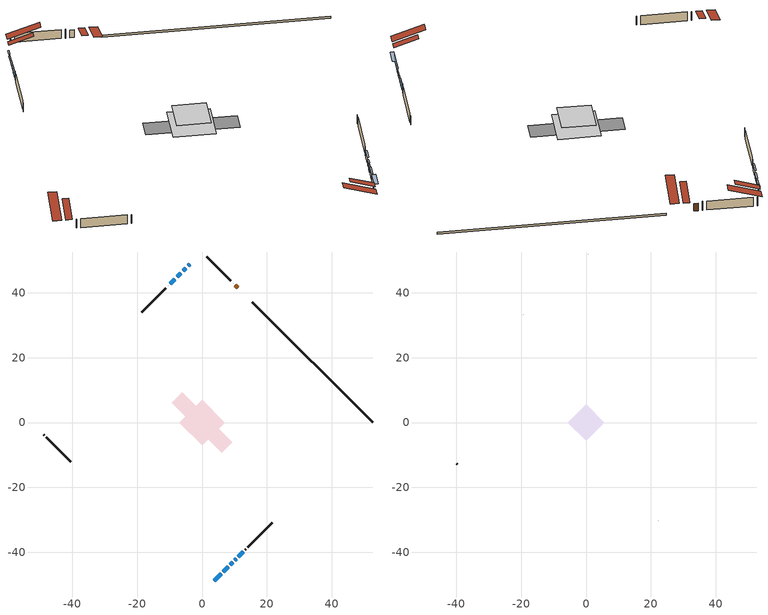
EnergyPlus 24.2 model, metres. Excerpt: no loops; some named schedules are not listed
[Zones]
conditioned space
 floor adiabatic (Floor2 construction): -7.03,0 0,7.03 7.03,0 0,-7.03 z0.61
 floor adiabatic (AdiabaticFloorConstruction): -7.03,0 0,7.03 7.03,0 0,-7.03 z0.61
 floor foundation (Slab1 construction): -9.27,6.04 -6.04,9.27 9.27,-6.04 6.04,-9.27 z0
 wall outside (AdiabaticWallConstruction 1): 11.04,41.55 10.32,42.26 z0.61:2.64
 wall outside (AdiabaticWallConstruction): -3.82,48.77 -4.29,48.3 / 10.13,-42.45 10.6,-41.98 z0.61:1.68; 3.82,-48.77 5.97,-46.61 / 6.63,-45.96 8.06,-44.52 / -8.34,44.25 -9.74,42.84 z0.61:2.03; 8.72,-43.86 9.48,-43.11 z0.61:1.53; -4.94,47.64 -5.84,46.74 z0.61:1.35; -6.49,46.09 -7.68,44.9 z0.61:1.55; 11.25,-41.33 12.69,-39.89 z0.61:2.11
 wall outside (Wall1 construction): 13.35,-39.23 13.43,-39.16 / -48.77,-3.82 -48.69,-3.89 / -10.4,42.19 -10.47,42.11 / 9.67,42.92 9.59,42.99 z0.61:3.05
 wall outside (Wall2 construction): 14.08,-38.5 21.6,-30.99 / -48.03,-4.55 -40.52,-12.06 / -11.13,41.46 -18.64,33.94 / 8.93,43.65 1.42,51.16 z0.61:3.05
 wall foundation (FoundationWall1 construction): 52.58,0 15.51,37.07 z0:0.61
 window (WindowConstruction 7): -3.82,48.77 -4.29,48.3 z0.61:1.68
 window (WindowConstruction 4): 3.82,-48.77 5.97,-46.61 z0.61:2.03
 window (WindowConstruction 5): 6.63,-45.96 8.06,-44.52 z0.61:2.03
 window (WindowConstruction 6): 8.72,-43.86 9.47,-43.11 z0.61:1.52
 window (WindowConstruction 8): 10.13,-42.45 10.6,-41.99 z0.61:1.68
 window (WindowConstruction): -4.94,47.64 -5.84,46.75 z0.61:1.35
 window (WindowConstruction 1): -6.49,46.09 -7.68,44.9 z0.61:1.55
 window (WindowConstruction 2): -8.34,44.25 -9.74,42.85 z0.61:2.03
 window (WindowConstruction 3): 11.26,-41.33 12.69,-39.89 z0.61:2.11
 door (Door): 11.04,41.55 10.32,42.26 z0.61:2.64
 ceiling adiabatic (AdiabaticFloorConstruction): 0,-7.03 7.03,0 0,7.03 -7.03,0 z0.61
 roof outside (Roof2 construction): 3.16,-49.42,3.05 -0.89,-45.37,4.96 -1.95,-46.44,4.96 2.09,-50.49,3.05; -49.42,-3.16,3.05 -45.37,0.89,4.96 -46.44,1.95,4.96 -50.49,-2.09,3.05; -3.16,49.42,3.05 0.89,45.37,4.96 1.95,46.44,4.96 -2.09,50.49,3.05; 11.69,40.89,3.05 7.65,36.84,4.96 8.71,35.77,4.96 12.76,39.82,3.05
attic - vented
 floor to conditioned space (Floor1 construction Reversed): -5.6,0 0,5.6 5.6,0 0,-5.6 z3.05
 wall outside (Wall3 construction): 22.25,-30.33 22.36,-30.23 / -39.86,-12.72 -39.76,-12.83 / -19.3,33.28 -19.4,33.18 / 0.76,51.82 0.66,51.93 z0.61:3.05
 roof outside (Roof1 construction): 1.44,-51.15,3.05 -4.02,-45.69,5.62 -5.45,-47.13,5.62 0,-52.58,3.05; -51.15,-1.44,3.05 -45.69,4.02,5.62 -47.13,5.45,5.62 -52.58,0,3.05; -1.44,51.15,3.05 4.02,45.69,5.62 5.45,47.13,5.62 0,52.58,3.05; 13.42,39.17,3.05 7.96,33.71,5.62 9.4,32.27,5.62 14.86,37.73,3.05
shading: -4.5,48.09 -3.61,48.98 -3.82,49.19 -4.71,48.3 z1.98; 6.18,-46.4 3.61,-48.98 4.25,-49.62 6.83,-47.05 z2.33; 8.27,-44.31 6.42,-46.17 6.63,-46.38 8.49,-44.52 z2.33; 9.69,-42.9 8.51,-44.07 8.72,-44.29 9.9,-43.11 z1.82; 10.81,-41.77 9.92,-42.66 10.13,-42.87 11.02,-41.99 z1.98; -6.05,46.53 -4.73,47.85 -4.94,48.06 -6.26,46.75 z1.65; -7.89,44.69 -6.28,46.3 -6.49,46.51 -8.1,44.9 z1.85; -9.95,42.63 -8.13,44.46 -8.34,44.67 -10.16,42.85 z2.33; 12.9,-39.68 11.04,-41.54 11.26,-41.75 13.12,-39.89 z2.41
[Building]
Building 1: Terrain=Suburbs
[Site:Location]
Halifax Intl AP_NS: Latitude {deg}=44.88; Longitude {deg}=-63.51; Time Zone {hr}=-4; Elevation {m}=145; Keep Site Location Information=Yes
[Site:GroundTemperature:Shallow]
3.15511, 1.33576, 1.19006, 2.05344, 5.51939, 8.9692, 11.96, 13.8546, 14.0156, 12.4746, 9.56009, 6.2161
[Site:WaterMainsTemperature]
Calculation Method=Schedule; Temperature Schedule=mains temperature schedule
[Material] Roughness=Rough; Thermal Absorptance=0.9
Name | Thickness {m} | Conductivity {W/m-K} | Density {kg/m3} | Specific Heat {J/kg-K} | Solar Absorptance | Visible Absorptance
asphalt or fiberglass shingles | 0.00635 | 0.162714 | 1121.4 | 1465.45 | 0.4 | 0.4
ceiling loosefill ins | 0.169333 | 0.0480833 | 16.02 | 1046.75 | 0.7 | 0.7
ceiling stud and cavity | 0.1397 | 0.105501 | 65.682 | 1177.47 | 0.7 | 0.7
concrete 4.0 in. | 0.1016 | 1.803125 | 2242.8 | 837.4 | 0.7 | 0.7
concrete 8.0 in. | 0.2032 | 1.803125 | 2242.8 | 837.4 | 0.7 | 0.7
door material | 0.04445 | 0.0451087 | 512.64 | 1214.23 | 0.7 | 0.7
exterior vertical ins | 0.00497452 | 0.029427 | 32.04 | 1214.23 | 0.7 | 0.7
floor covering | 0.0127 | 0.0433444 | 54.468 | 1339.84 | 0.6 | 0.6
floor rigid ins; roof rigid ins | 0.103632 | 0.029427 | 32.04 | 1214.23 | 0.7 | 0.7
floor rigid ins 1; wall rigid ins 1 | 0.512978 | 0.029427 | 32.04 | 1214.23 | 0.7 | 0.7
floor stud and cavity | 0.1397 | 0.24801 | 92.3553 | 1139.71 | 0.7 | 0.7
floor stud and cavity 1 | 0.1397 | 1.75129 | 37.0049 | 1207.88 | 0.7 | 0.7
furniture material conditioned space 1 | 0.1524 | 0.115458 | 640.8 | 1214.23 | 0.6 | 0.6
gypsum board | 0.0127 | 0.160291 | 801 | 837.4 | 0.6 | 0.6
gypsum board 1 | 0.0127 | 0.160291 | 801 | 837.4 | 0.7 | 0.7
osb sheathing 0.5 in. | 0.0127 | 0.115458 | 512.64 | 1214.23 | 0.7 | 0.7
osb sheathing 0.75 in. | 0.01905 | 0.115458 | 512.64 | 1214.23 | 0.7 | 0.7
roof stud and cavity | 0.2032 | 0.157267 | 78.34581 | 1123.46 | 0.7 | 0.7
wall rigid ins | 0.051816 | 0.029427 | 32.04 | 1214.23 | 0.7 | 0.7
wall stud and cavity | 0.1397 | 0.0752735 | 139.0536 | 1170.24 | 0.7 | 0.7
wall stud and cavity 1 | 0.1397 | 0.215597 | 139.0536 | 1170.24 | 0.7 | 0.7
wall stud and cavity 2 | 0.0889 | 6.9971 | 50.32683 | 1063.81 | 0.6 | 0.6
wall stud and cavity 3 | 0.0889 | 0.380278 | 52.3479 | 1209.89 | 0.7 | 0.7
wall stud and cavity 4 | 0.0889 | 0.391764 | 83.0341 | 1211.67 | 0.7 | 0.7
wood siding | 0.0254 | 0.102417 | 544.68 | 1172.36 | 0.4 | 0.4
wood siding 1 | 0.00254 | 0.102417 | 544.68 | 1172.36 | 0.4 | 0.4
wood siding 2; wood siding 3 | 0.0254 | 0.102417 | 544.68 | 1172.36 | 0.7 | 0.7
[WindowMaterial:SimpleGlazingSystem]
Name | U-Factor {W/m2-K} | Solar Heat Gain Coefficient
WindowMaterial | 2.75497 | 0.6
WindowMaterial 1 | 2.76746 | 0.63
WindowMaterial 2 | 2.77825 | 0.66
WindowMaterial 3 | 2.78903 | 0.69
WindowMaterial 4 | 2.779381 | 0.66
WindowMaterial 5 | 2.77257 | 0.64
WindowMaterial 6 | 2.76462 | 0.62
[Construction]
AdiabaticFloorConstruction: floor stud and cavity 1, floor rigid ins 1, osb sheathing 0.75 in., floor covering
AdiabaticWallConstruction: wood siding 2, wall rigid ins 1, wall stud and cavity 3, gypsum board
AdiabaticWallConstruction 1: wood siding 3, wall rigid ins 1, wall stud and cavity 3, gypsum board
Door: door material
Floor1 construction Reversed: gypsum board, ceiling stud and cavity, ceiling loosefill ins
Floor2 construction: floor stud and cavity, floor rigid ins, osb sheathing 0.75 in., floor covering
FoundationWall1 construction: concrete 8.0 in., gypsum board 1
furniture construction conditioned space 1: furniture material conditioned space 1
PartitionWallConstruction: gypsum board, wall stud and cavity 4, gypsum board
Roof1 construction: asphalt or fiberglass shingles
Roof2 construction: asphalt or fiberglass shingles, roof rigid ins, osb sheathing 0.75 in., roof stud and cavity, gypsum board
Slab1 construction: concrete 4.0 in.
Wall1 construction: wood siding, osb sheathing 0.5 in., wall stud and cavity, gypsum board
Wall2 construction: wood siding, wall rigid ins, osb sheathing 0.5 in., wall stud and cavity 1, gypsum board
Wall3 construction: wood siding 1, wall stud and cavity 2
WindowConstruction: WindowMaterial
WindowConstruction 1: WindowMaterial 1
WindowConstruction 2: WindowMaterial 2
WindowConstruction 3: WindowMaterial 3
WindowConstruction 4; WindowConstruction 5: WindowMaterial 4
WindowConstruction 6: WindowMaterial 5
WindowConstruction 7; WindowConstruction 8: WindowMaterial 6
[Zone] Multiplier=1; Part of Total Floor Area=Yes
Name | Volume {m3}
attic - vented | 26.173
conditioned space | 237.9
[Space]
Name | Zone | Volume {m3}
attic - vented 1 | attic - vented | 26.173
conditioned space 1 | conditioned space | 237.9
[ZoneInfiltration:EffectiveLeakageArea]
infil attic - vented 1: Zone or Space=attic - vented 1; Schedule=Always On Discrete; Effective Air Leakage Area {cm2}=2246.33; Stack Coefficient=0.000348347; Wind Coefficient=1.26103e-05
[ZoneMixing]
whole house fan mix: Zone or Space=attic - vented; Schedule=Always On Continuous; Design Flow Rate Calculation Method=Flow/Zone; Design Flow Rate {m3/s}=0; Source Zone or Space=conditioned space
[SurfaceProperty:ExposedFoundationPerimeter]
Slab1: Exposed Perimeter Calculation Method=TotalExposedPerimeter; Total Exposed Perimeter {m}=52.427
[InternalMass] Zone or ZoneList=conditioned space; Space or SpaceList=conditioned space 1
Name | Construction | Surface Area {m2}
furniture mass conditioned space 1 | furniture construction conditioned space 1 | 118.712
partition wall mass | PartitionWallConstruction | 197.84
[Lights]
interior lighting: Zone or ZoneList or Space or SpaceList=conditioned space 1; Schedule=interior lighting schedule; Design Level Calculation Method=LightingLevel; Lighting Level {W}=343.2; Return Air Fraction=0; Fraction Radiant=0.6; Fraction Visible=0.2; Fraction Replaceable=1
[People]
occupants: Zone or ZoneList or Space or SpaceList=conditioned space 1; Number of People Schedule=occupants schedule; Number of People Calculation Method=People; Number of People=3; Fraction Radiant=0.314171; Sensible Heat Fraction=0.56303; Activity Level Schedule=occupants activity schedule; Carbon Dioxide Generation Rate {m3/s-W}=0; Enable ASHRAE 55 Comfort Warnings=No; Mean Radiant Temperature Calculation Type=EnclosureAveraged
[ElectricEquipment] Zone or ZoneList or Space or SpaceList=conditioned space 1; Design Level Calculation Method=EquipmentLevel
Name | Schedule | Design Level {W} | Fraction Latent | Fraction Radiant | Fraction Lost
clothes dryer | clothes dryer schedule | 140.772 | 0.015 | 0.081 | 0.85
clothes washer | clothes washer schedule | 32.1985 | 0.03 | 0.162 | 0.7
cooking range | cooking range schedule | 215.147 | 0.08 | 0.432 | 0.2
dishwasher | dishwasher schedule | 66.8632 | 0.3 | 0.18 | 0.4
fridge | fridge schedule | 72.9452 | 0 | 0.6 | 0
mech vent bath fan 0 | mech vent bath fan 0 schedule | 50.2 | 0 | 0 | 1
mech vent bath fan 1 | mech vent bath fan 1 schedule | 50.2 | 0 | 0 | 1
mech vent house fan | mech vent house fan schedule | 19.9167 | 0 | 0 | 0.5
mech vent house fan cfis | mech vent house fan cfis schedule | 0 | 0 | 0 | 0
misc plug loads | misc plug loads schedule | 494.7 | 0.045 | 0.513 | 0.1
whole house fan | Always On Discrete | 0 | 0 | 0 | 1
[OtherEquipment] Zone or ZoneList or Space or SpaceList=conditioned space 1; Design Level Calculation Method=EquipmentLevel
Name | Fuel Type | Schedule | Design Level {W} | Fraction Latent | Fraction Radiant | Fraction Lost
clothes dryer 1 | Electricity | clothes dryer schedule | 0 | 0.015 | 0.081 | 0.85
cooking range 1 | Electricity | cooking range schedule | 0 | 0.08 | 0.432 | 0.2
general water use latent | None | general water use schedule | 62.594 | 1 | 0 | 0
general water use sensible | None | general water use schedule | -61.6891 | 0 | 0.6 | 0
mech vent house fan latent load | None | Always On Discrete | 0 | 1 | 0 | 0
mech vent house fan sensible load | None | Always On Discrete | 0 | 0 | 0 | 0
water heater energy adjustment1 | Electricity | Always On Discrete | 0.01 | 0 | 0 | 1
[ZoneInfiltration:DesignFlowRate] Zone or ZoneList or Space or SpaceList=conditioned space 1; Schedule=Always On Discrete; Design Flow Rate Calculation Method=Flow/Zone; Design Flow Rate {m3/s}=0
infil flow; natural vent flow; whole house fan flow
[ZoneControl:Thermostat]
conditioned space Thermostat: Zone or ZoneList=conditioned space; Control Type Schedule=conditioned space Thermostat Schedule; Control 1=conditioned space temperature setpoint; Temperature Difference Between Cutout And Setpoint {deltaC}=0
[ThermostatSetpoint:DualSetpoint]
conditioned space temperature setpoint: Heating Setpoint Temperature Schedule=heating setpoint; Cooling Setpoint Temperature Schedule=cooling setpoint
[Zone equipment]
conditioned space: electric baseboard
[Foundation:Kiva]
Foundation Kiva 1: Initial Indoor Air Temperature {C}=18; Wall Height Above Grade {m}=0.609996; Wall Depth Below Slab {m}=0.2032; Custom Block Material Name 1=exterior vertical ins; Custom Block Depth 1 {m}=0.609996; Custom Block X Position 1 {m}=0.2159; Custom Block Z Position 1 {m}=0
[Foundation:Kiva:Settings]
Soil Conductivity {W/m-K}=0.849921; Soil Density {kg/m3}=1842.3; Soil Specific Heat {J/kg-K}=418.7; Ground Solar Absorptivity=0.9; Ground Thermal Absorptivity=0.9; Ground Surface Roughness {m}=0.03; Far-Field Width {m}=40; Deep-Ground Boundary Condition=ZeroFlux; Deep-Ground Depth {m}=40; Minimum Cell Dimension {m}=0.2; Maximum Cell Growth Coefficient=3; Simulation Timestep=Timestep
[Exterior:Lights]
exterior lighting: Schedule=exterior lighting schedule; Design Level {W}=75.6
[EnergyManagementSystem:Sensor] Output:Variable or Output:Meter Index Key=conditioned space
Name | Output:Variable or Output:Meter
conditioned_space_clg_unmet_s | Zone Cooling Setpoint Not Met Time
conditioned_space_htg_unmet_s | Zone Heating Setpoint Not Met Time
fridge_tin_s; tin_s; tin_s_1 | Zone Mean Air Temperature
tout_s | Zone Outdoor Air Drybulb Temperature
win_s | Zone Air Humidity Ratio
[Schedule:Constant]
Name | Hourly Value
Always On Continuous; mech vent house fan schedule; mech vent house fan cfis schedule; Always On Discrete | 1
occupants activity schedule | 117.228
fridge schedule | 0
[Schedule:Week:Daily]
interior lighting schedule Week Rule - Jan1-Jan27: interior lighting schedule day, interior lighting schedule day, interior lighting schedule day, interior lighting schedule day, interior lighting schedule day, interior lighting schedule day, interior lighting schedule day, interior lighting schedule default day, interior lighting schedule default day, interior lighting schedule default day, interior lighting schedule default day, interior lighting schedule default day
interior lighting schedule Week Rule - Jan28-Feb3: interior lighting schedule day, interior lighting schedule day, interior lighting schedule day, interior lighting schedule day, interior lighting schedule day 1, interior lighting schedule day 1, interior lighting schedule day 1, interior lighting schedule default day, interior lighting schedule default day, interior lighting schedule default day, interior lighting schedule default day, interior lighting schedule default day
interior lighting schedule Week Rule - Feb4-Feb24: interior lighting schedule day 1, interior lighting schedule day 1, interior lighting schedule day 1, interior lighting schedule day 1, interior lighting schedule day 1, interior lighting schedule day 1, interior lighting schedule day 1, interior lighting schedule default day, interior lighting schedule default day, interior lighting schedule default day, interior lighting schedule default day, interior lighting schedule default day
interior lighting schedule Week Rule - Feb25-Mar3: interior lighting schedule day 1, interior lighting schedule day 1, interior lighting schedule day 1, interior lighting schedule day 1, interior lighting schedule day 2, interior lighting schedule day 2, interior lighting schedule day 2, interior lighting schedule default day, interior lighting schedule default day, interior lighting schedule default day, interior lighting schedule default day, interior lighting schedule default day
interior lighting schedule Week Rule - Mar4-Mar31: interior lighting schedule day 2, interior lighting schedule day 2, interior lighting schedule day 2, interior lighting schedule day 2, interior lighting schedule day 2, interior lighting schedule day 2, interior lighting schedule day 2, interior lighting schedule default day, interior lighting schedule default day, interior lighting schedule default day, interior lighting schedule default day, interior lighting schedule default day
interior lighting schedule Week Rule - Apr1-Apr28: interior lighting schedule day 3, interior lighting schedule day 3, interior lighting schedule day 3, interior lighting schedule day 3, interior lighting schedule day 3, interior lighting schedule day 3, interior lighting schedule day 3, interior lighting schedule default day, interior lighting schedule default day, interior lighting schedule default day, interior lighting schedule default day, interior lighting schedule default day
interior lighting schedule Week Rule - Apr29-May5: interior lighting schedule day 3, interior lighting schedule day 3, interior lighting schedule day 4, interior lighting schedule day 4, interior lighting schedule day 4, interior lighting schedule day 4, interior lighting schedule day 4, interior lighting schedule default day, interior lighting schedule default day, interior lighting schedule default day, interior lighting schedule default day, interior lighting schedule default day
interior lighting schedule Week Rule - May6-May26: interior lighting schedule day 4, interior lighting schedule day 4, interior lighting schedule day 4, interior lighting schedule day 4, interior lighting schedule day 4, interior lighting schedule day 4, interior lighting schedule day 4, interior lighting schedule default day, interior lighting schedule default day, interior lighting schedule default day, interior lighting schedule default day, interior lighting schedule default day
interior lighting schedule Week Rule - May27-Jun2: interior lighting schedule day 4, interior lighting schedule day 4, interior lighting schedule day 4, interior lighting schedule day 4, interior lighting schedule day 4, interior lighting schedule day 5, interior lighting schedule day 5, interior lighting schedule default day, interior lighting schedule default day, interior lighting schedule default day, interior lighting schedule default day, interior lighting schedule default day
interior lighting schedule Week Rule - Jun3-Jun30: interior lighting schedule day 5, interior lighting schedule day 5, interior lighting schedule day 5, interior lighting schedule day 5, interior lighting schedule day 5, interior lighting schedule day 5, interior lighting schedule day 5, interior lighting schedule default day, interior lighting schedule default day, interior lighting schedule default day, interior lighting schedule default day, interior lighting schedule default day
interior lighting schedule Week Rule - Jul1-Jul28: interior lighting schedule day 6, interior lighting schedule day 6, interior lighting schedule day 6, interior lighting schedule day 6, interior lighting schedule day 6, interior lighting schedule day 6, interior lighting schedule day 6, interior lighting schedule default day, interior lighting schedule default day, interior lighting schedule default day, interior lighting schedule default day, interior lighting schedule default day
interior lighting schedule Week Rule - Jul29-Aug4: interior lighting schedule day 6, interior lighting schedule day 6, interior lighting schedule day 6, interior lighting schedule day 7, interior lighting schedule day 7, interior lighting schedule day 7, interior lighting schedule day 7, interior lighting schedule default day, interior lighting schedule default day, interior lighting schedule default day, interior lighting schedule default day, interior lighting schedule default day
interior lighting schedule Week Rule - Aug5-Aug25: interior lighting schedule day 7, interior lighting schedule day 7, interior lighting schedule day 7, interior lighting schedule day 7, interior lighting schedule day 7, interior lighting schedule day 7, interior lighting schedule day 7, interior lighting schedule default day, interior lighting schedule default day, interior lighting schedule default day, interior lighting schedule default day, interior lighting schedule default day
interior lighting schedule Week Rule - Aug26-Sep1: interior lighting schedule day 7, interior lighting schedule day 7, interior lighting schedule day 7, interior lighting schedule day 7, interior lighting schedule day 7, interior lighting schedule day 7, interior lighting schedule day 8, interior lighting schedule default day, interior lighting schedule default day, interior lighting schedule default day, interior lighting schedule default day, interior lighting schedule default day
interior lighting schedule Week Rule - Sep2-Sep29: interior lighting schedule day 8, interior lighting schedule day 8, interior lighting schedule day 8, interior lighting schedule day 8, interior lighting schedule day 8, interior lighting schedule day 8, interior lighting schedule day 8, interior lighting schedule default day, interior lighting schedule default day, interior lighting schedule default day, interior lighting schedule default day, interior lighting schedule default day
interior lighting schedule Week Rule - Sep30-Oct6: interior lighting schedule day 8, interior lighting schedule day 9, interior lighting schedule day 9, interior lighting schedule day 9, interior lighting schedule day 9, interior lighting schedule day 9, interior lighting schedule day 9, interior lighting schedule default day, interior lighting schedule default day, interior lighting schedule default day, interior lighting schedule default day, interior lighting schedule default day
interior lighting schedule Week Rule - Oct7-Oct27: interior lighting schedule day 9, interior lighting schedule day 9, interior lighting schedule day 9, interior lighting schedule day 9, interior lighting schedule day 9, interior lighting schedule day 9, interior lighting schedule day 9, interior lighting schedule default day, interior lighting schedule default day, interior lighting schedule default day, interior lighting schedule default day, interior lighting schedule default day
interior lighting schedule Week Rule - Oct28-Nov3: interior lighting schedule day 9, interior lighting schedule day 9, interior lighting schedule day 9, interior lighting schedule day 9, interior lighting schedule day 10, interior lighting schedule day 10, interior lighting schedule day 10, interior lighting schedule default day, interior lighting schedule default day, interior lighting schedule default day, interior lighting schedule default day, interior lighting schedule default day
interior lighting schedule Week Rule - Nov4-Nov24: interior lighting schedule day 10, interior lighting schedule day 10, interior lighting schedule day 10, interior lighting schedule day 10, interior lighting schedule day 10, interior lighting schedule day 10, interior lighting schedule day 10, interior lighting schedule default day, interior lighting schedule default day, interior lighting schedule default day, interior lighting schedule default day, interior lighting schedule default day
interior lighting schedule Week Rule - Nov25-Dec1: interior lighting schedule day 10, interior lighting schedule day 10, interior lighting schedule day 10, interior lighting schedule day 10, interior lighting schedule day 10, interior lighting schedule day 10, interior lighting schedule day 11, interior lighting schedule default day, interior lighting schedule default day, interior lighting schedule default day, interior lighting schedule default day, interior lighting schedule default day
interior lighting schedule Week Rule - Dec2-Dec31: interior lighting schedule day 11, interior lighting schedule day 11, interior lighting schedule day 11, interior lighting schedule day 11, interior lighting schedule day 11, interior lighting schedule day 11, interior lighting schedule day 11, interior lighting schedule default day, interior lighting schedule default day, interior lighting schedule default day, interior lighting schedule default day, interior lighting schedule default day
occupants schedule Week Rule - Jan1-Dec31: occupants schedule day, occupants schedule day, occupants schedule day, occupants schedule day, occupants schedule day, occupants schedule day, occupants schedule day, occupants schedule default day, occupants schedule default day, occupants schedule default day, occupants schedule default day, occupants schedule default day
clothes dryer schedule Week Rule - Jan1-Dec31: clothes dryer schedule day, clothes dryer schedule day, clothes dryer schedule day, clothes dryer schedule day, clothes dryer schedule day, clothes dryer schedule day, clothes dryer schedule day, clothes dryer schedule default day, clothes dryer schedule default day, clothes dryer schedule default day, clothes dryer schedule default day, clothes dryer schedule default day
clothes washer schedule Week Rule - Jan1-Dec31: clothes washer schedule day, clothes washer schedule day, clothes washer schedule day, clothes washer schedule day, clothes washer schedule day, clothes washer schedule day, clothes washer schedule day, clothes washer schedule default day, clothes washer schedule default day, clothes washer schedule default day, clothes washer schedule default day, clothes washer schedule default day
cooking range schedule Week Rule - Jan1-Dec31: cooking range schedule day, cooking range schedule day, cooking range schedule day, cooking range schedule day, cooking range schedule day, cooking range schedule day, cooking range schedule day, cooking range schedule default day, cooking range schedule default day, cooking range schedule default day, cooking range schedule default day, cooking range schedule default day
dishwasher schedule Week Rule - Jan1-Dec31: dishwasher schedule day, dishwasher schedule day, dishwasher schedule day, dishwasher schedule day, dishwasher schedule day, dishwasher schedule day, dishwasher schedule day, dishwasher schedule default day, dishwasher schedule default day, dishwasher schedule default day, dishwasher schedule default day, dishwasher schedule default day
mech vent bath fan 0 schedule Week Rule - Jan1-Dec31: mech vent bath fan 0 schedule day, mech vent bath fan 0 schedule day, mech vent bath fan 0 schedule day, mech vent bath fan 0 schedule day, mech vent bath fan 0 schedule day, mech vent bath fan 0 schedule day, mech vent bath fan 0 schedule day, mech vent bath fan 0 schedule default day, mech vent bath fan 0 schedule default day, mech vent bath fan 0 schedule default day, mech vent bath fan 0 schedule default day, mech vent bath fan 0 schedule default day
mech vent bath fan 1 schedule Week Rule - Jan1-Dec31: mech vent bath fan 1 schedule day, mech vent bath fan 1 schedule day, mech vent bath fan 1 schedule day, mech vent bath fan 1 schedule day, mech vent bath fan 1 schedule day, mech vent bath fan 1 schedule day, mech vent bath fan 1 schedule day, mech vent bath fan 1 schedule default day, mech vent bath fan 1 schedule default day, mech vent bath fan 1 schedule default day, mech vent bath fan 1 schedule default day, mech vent bath fan 1 schedule default day
misc plug loads schedule Week Rule - Jan1-Dec31: misc plug loads schedule day, misc plug loads schedule day, misc plug loads schedule day, misc plug loads schedule day, misc plug loads schedule day, misc plug loads schedule day, misc plug loads schedule day, misc plug loads schedule default day, misc plug loads schedule default day, misc plug loads schedule default day, misc plug loads schedule default day, misc plug loads schedule default day
general water use schedule Week Rule - Jan1-Dec31: general water use schedule day, general water use schedule day, general water use schedule day, general water use schedule day, general water use schedule day, general water use schedule day, general water use schedule day, general water use schedule default day, general water use schedule default day, general water use schedule default day, general water use schedule default day, general water use schedule default day
exterior lighting schedule Week Rule - Jan1-Jan27: exterior lighting schedule day, exterior lighting schedule day, exterior lighting schedule day, exterior lighting schedule day, exterior lighting schedule day, exterior lighting schedule day, exterior lighting schedule day, exterior lighting schedule default day, exterior lighting schedule default day, exterior lighting schedule default day, exterior lighting schedule default day, exterior lighting schedule default day
exterior lighting schedule Week Rule - Jan28-Feb3: exterior lighting schedule day, exterior lighting schedule day, exterior lighting schedule day, exterior lighting schedule day, exterior lighting schedule day 1, exterior lighting schedule day 1, exterior lighting schedule day 1, exterior lighting schedule default day, exterior lighting schedule default day, exterior lighting schedule default day, exterior lighting schedule default day, exterior lighting schedule default day
exterior lighting schedule Week Rule - Feb4-Feb24: exterior lighting schedule day 1, exterior lighting schedule day 1, exterior lighting schedule day 1, exterior lighting schedule day 1, exterior lighting schedule day 1, exterior lighting schedule day 1, exterior lighting schedule day 1, exterior lighting schedule default day, exterior lighting schedule default day, exterior lighting schedule default day, exterior lighting schedule default day, exterior lighting schedule default day
exterior lighting schedule Week Rule - Feb25-Mar3: exterior lighting schedule day 1, exterior lighting schedule day 1, exterior lighting schedule day 1, exterior lighting schedule day 1, exterior lighting schedule day 2, exterior lighting schedule day 2, exterior lighting schedule day 2, exterior lighting schedule default day, exterior lighting schedule default day, exterior lighting schedule default day, exterior lighting schedule default day, exterior lighting schedule default day
exterior lighting schedule Week Rule - Mar4-Mar31: exterior lighting schedule day 2, exterior lighting schedule day 2, exterior lighting schedule day 2, exterior lighting schedule day 2, exterior lighting schedule day 2, exterior lighting schedule day 2, exterior lighting schedule day 2, exterior lighting schedule default day, exterior lighting schedule default day, exterior lighting schedule default day, exterior lighting schedule default day, exterior lighting schedule default day
exterior lighting schedule Week Rule - Apr1-Apr28: exterior lighting schedule day 3, exterior lighting schedule day 3, exterior lighting schedule day 3, exterior lighting schedule day 3, exterior lighting schedule day 3, exterior lighting schedule day 3, exterior lighting schedule day 3, exterior lighting schedule default day, exterior lighting schedule default day, exterior lighting schedule default day, exterior lighting schedule default day, exterior lighting schedule default day
exterior lighting schedule Week Rule - Apr29-May5: exterior lighting schedule day 3, exterior lighting schedule day 3, exterior lighting schedule day 4, exterior lighting schedule day 4, exterior lighting schedule day 4, exterior lighting schedule day 4, exterior lighting schedule day 4, exterior lighting schedule default day, exterior lighting schedule default day, exterior lighting schedule default day, exterior lighting schedule default day, exterior lighting schedule default day
exterior lighting schedule Week Rule - May6-May26: exterior lighting schedule day 4, exterior lighting schedule day 4, exterior lighting schedule day 4, exterior lighting schedule day 4, exterior lighting schedule day 4, exterior lighting schedule day 4, exterior lighting schedule day 4, exterior lighting schedule default day, exterior lighting schedule default day, exterior lighting schedule default day, exterior lighting schedule default day, exterior lighting schedule default day
exterior lighting schedule Week Rule - May27-Jun2: exterior lighting schedule day 4, exterior lighting schedule day 4, exterior lighting schedule day 4, exterior lighting schedule day 4, exterior lighting schedule day 4, exterior lighting schedule day 5, exterior lighting schedule day 5, exterior lighting schedule default day, exterior lighting schedule default day, exterior lighting schedule default day, exterior lighting schedule default day, exterior lighting schedule default day
exterior lighting schedule Week Rule - Jun3-Jun30: exterior lighting schedule day 5, exterior lighting schedule day 5, exterior lighting schedule day 5, exterior lighting schedule day 5, exterior lighting schedule day 5, exterior lighting schedule day 5, exterior lighting schedule day 5, exterior lighting schedule default day, exterior lighting schedule default day, exterior lighting schedule default day, exterior lighting schedule default day, exterior lighting schedule default day
exterior lighting schedule Week Rule - Jul1-Jul28: exterior lighting schedule day 6, exterior lighting schedule day 6, exterior lighting schedule day 6, exterior lighting schedule day 6, exterior lighting schedule day 6, exterior lighting schedule day 6, exterior lighting schedule day 6, exterior lighting schedule default day, exterior lighting schedule default day, exterior lighting schedule default day, exterior lighting schedule default day, exterior lighting schedule default day
exterior lighting schedule Week Rule - Jul29-Aug4: exterior lighting schedule day 6, exterior lighting schedule day 6, exterior lighting schedule day 6, exterior lighting schedule day 7, exterior lighting schedule day 7, exterior lighting schedule day 7, exterior lighting schedule day 7, exterior lighting schedule default day, exterior lighting schedule default day, exterior lighting schedule default day, exterior lighting schedule default day, exterior lighting schedule default day
exterior lighting schedule Week Rule - Aug5-Aug25: exterior lighting schedule day 7, exterior lighting schedule day 7, exterior lighting schedule day 7, exterior lighting schedule day 7, exterior lighting schedule day 7, exterior lighting schedule day 7, exterior lighting schedule day 7, exterior lighting schedule default day, exterior lighting schedule default day, exterior lighting schedule default day, exterior lighting schedule default day, exterior lighting schedule default day
exterior lighting schedule Week Rule - Aug26-Sep1: exterior lighting schedule day 7, exterior lighting schedule day 7, exterior lighting schedule day 7, exterior lighting schedule day 7, exterior lighting schedule day 7, exterior lighting schedule day 7, exterior lighting schedule day 8, exterior lighting schedule default day, exterior lighting schedule default day, exterior lighting schedule default day, exterior lighting schedule default day, exterior lighting schedule default day
exterior lighting schedule Week Rule - Sep2-Sep29: exterior lighting schedule day 8, exterior lighting schedule day 8, exterior lighting schedule day 8, exterior lighting schedule day 8, exterior lighting schedule day 8, exterior lighting schedule day 8, exterior lighting schedule day 8, exterior lighting schedule default day, exterior lighting schedule default day, exterior lighting schedule default day, exterior lighting schedule default day, exterior lighting schedule default day
exterior lighting schedule Week Rule - Sep30-Oct6: exterior lighting schedule day 8, exterior lighting schedule day 9, exterior lighting schedule day 9, exterior lighting schedule day 9, exterior lighting schedule day 9, exterior lighting schedule day 9, exterior lighting schedule day 9, exterior lighting schedule default day, exterior lighting schedule default day, exterior lighting schedule default day, exterior lighting schedule default day, exterior lighting schedule default day
exterior lighting schedule Week Rule - Oct7-Oct27: exterior lighting schedule day 9, exterior lighting schedule day 9, exterior lighting schedule day 9, exterior lighting schedule day 9, exterior lighting schedule day 9, exterior lighting schedule day 9, exterior lighting schedule day 9, exterior lighting schedule default day, exterior lighting schedule default day, exterior lighting schedule default day, exterior lighting schedule default day, exterior lighting schedule default day
[Schedule:Year]
interior lighting schedule: interior lighting schedule Week Rule - Jan1-Jan27, 1, 1, 1, 27, interior lighting schedule Week Rule - Jan28-Feb3, 1, 28, 2, 3, interior lighting schedule Week Rule - Feb4-Feb24, 2, 4, 2, 24, interior lighting schedule Week Rule - Feb25-Mar3, 2, 25, 3, 3, interior lighting schedule Week Rule - Mar4-Mar31, 3, 4, 3, 31, interior lighting schedule Week Rule - Apr1-Apr28, 4, 1, 4, 28, interior lighting schedule Week Rule - Apr29-May5, 4, 29, 5, 5, interior lighting schedule Week Rule - May6-May26, 5, 6, 5, 26, interior lighting schedule Week Rule - May27-Jun2, 5, 27, 6, 2, interior lighting schedule Week Rule - Jun3-Jun30, 6, 3, 6, 30, interior lighting schedule Week Rule - Jul1-Jul28, 7, 1, 7, 28, interior lighting schedule Week Rule - Jul29-Aug4, 7, 29, 8, 4, interior lighting schedule Week Rule - Aug5-Aug25, 8, 5, 8, 25, interior lighting schedule Week Rule - Aug26-Sep1, 8, 26, 9, 1, interior lighting schedule Week Rule - Sep2-Sep29, 9, 2, 9, 29, interior lighting schedule Week Rule - Sep30-Oct6, 9, 30, 10, 6, interior lighting schedule Week Rule - Oct7-Oct27, 10, 7, 10, 27, interior lighting schedule Week Rule - Oct28-Nov3, 10, 28, 11, 3, interior lighting schedule Week Rule - Nov4-Nov24, 11, 4, 11, 24, interior lighting schedule Week Rule - Nov25-Dec1, 11, 25, 12, 1, interior lighting schedule Week Rule - Dec2-Dec31, 12, 2, 12, 31
occupants schedule: occupants schedule Week Rule - Jan1-Dec31, 1, 1, 12, 31
clothes dryer schedule: clothes dryer schedule Week Rule - Jan1-Dec31, 1, 1, 12, 31
clothes washer schedule: clothes washer schedule Week Rule - Jan1-Dec31, 1, 1, 12, 31
cooking range schedule: cooking range schedule Week Rule - Jan1-Dec31, 1, 1, 12, 31
dishwasher schedule: dishwasher schedule Week Rule - Jan1-Dec31, 1, 1, 12, 31
mech vent bath fan 0 schedule: mech vent bath fan 0 schedule Week Rule - Jan1-Dec31, 1, 1, 12, 31
mech vent bath fan 1 schedule: mech vent bath fan 1 schedule Week Rule - Jan1-Dec31, 1, 1, 12, 31
misc plug loads schedule: misc plug loads schedule Week Rule - Jan1-Dec31, 1, 1, 12, 31
general water use schedule: general water use schedule Week Rule - Jan1-Dec31, 1, 1, 12, 31
exterior lighting schedule: exterior lighting schedule Week Rule - Jan1-Jan27, 1, 1, 1, 27, exterior lighting schedule Week Rule - Jan28-Feb3, 1, 28, 2, 3, exterior lighting schedule Week Rule - Feb4-Feb24, 2, 4, 2, 24, exterior lighting schedule Week Rule - Feb25-Mar3, 2, 25, 3, 3, exterior lighting schedule Week Rule - Mar4-Mar31, 3, 4, 3, 31, exterior lighting schedule Week Rule - Apr1-Apr28, 4, 1, 4, 28, exterior lighting schedule Week Rule - Apr29-May5, 4, 29, 5, 5, exterior lighting schedule Week Rule - May6-May26, 5, 6, 5, 26, exterior lighting schedule Week Rule - May27-Jun2, 5, 27, 6, 2, exterior lighting schedule Week Rule - Jun3-Jun30, 6, 3, 6, 30, exterior lighting schedule Week Rule - Jul1-Jul28, 7, 1, 7, 28, exterior lighting schedule Week Rule - Jul29-Aug4, 7, 29, 8, 4, exterior lighting schedule Week Rule - Aug5-Aug25, 8, 5, 8, 25, exterior lighting schedule Week Rule - Aug26-Sep1, 8, 26, 9, 1, exterior lighting schedule Week Rule - Sep2-Sep29, 9, 2, 9, 29, exterior lighting schedule Week Rule - Sep30-Oct6, 9, 30, 10, 6, exterior lighting schedule Week Rule - Oct7-Oct27, 10, 7, 10, 27, exterior lighting schedule Week Rule - Oct28-Nov3, 10, 28, 11, 3, exterior lighting schedule Week Rule - Nov4-Nov24, 11, 4, 11, 24, exterior lighting schedule Week Rule - Nov25-Dec1, 11, 25, 12, 1, exterior lighting schedule Week Rule - Dec2-Dec31, 12, 2, 12, 31
[Schedule:Compact]
conditioned space Thermostat Schedule: Through: 12/31, For: AllDays, Until: 24:00, 4
mains temperature schedule: Through: 01/01, For: AllDays, Until: 24:00, 7.41, Through: 01/02, For: AllDays, Until: 24:00, 7.34833, Through: 01/03, For: AllDays, Until: 24:00, 7.28778, Through: 01/04, For: AllDays, Until: 24:00, 7.22889, Through: 01/05, For: AllDays, Until: 24:00, 7.17056, Through: 01/06, For: AllDays, Until: 24:00, 7.11333, Through: 01/07, For: AllDays, Until: 24:00, 7.05722, Through: 01/08, For: AllDays, Until: 24:00, 7.00167, Through: 01/09, For: AllDays, Until: 24:00, 6.94778, Through: 01/10, For: AllDays, Until: 24:00, 6.895, Through: 01/11, For: AllDays, Until: 24:00, 6.84333, Through: 01/12, For: AllDays, Until: 24:00, 6.79278, Through: 01/13, For: AllDays, Until: 24:00, 6.74389, Through: 01/14, For: AllDays, Until: 24:00, 6.69556, Through: 01/15, For: AllDays, Until: 24:00, 6.64889, Through: 01/16, For: AllDays, Until: 24:00, 6.60278, Through: 01/17, For: AllDays, Until: 24:00, 6.55833, Through: 01/18, For: AllDays, Until: 24:00, 6.515, Through: 01/19, For: AllDays, Until: 24:00, 6.47333, Through: 01/20, For: AllDays, Until: 24:00, 6.43278, Through: 01/21, For: AllDays, Until: 24:00, 6.39333, Through: 01/22, For: AllDays, Until: 24:00, 6.355, Through: 01/23, For: AllDays, Until: 24:00, 6.31833, Through: 01/24, For: AllDays, Until: 24:00, 6.28278, Through: 01/25, For: AllDays, Until: 24:00, 6.24889, Through: 01/26, For: AllDays, Until: 24:00, 6.21611, Through: 01/27, For: AllDays, Until: 24:00, 6.18444, Through: 01/28, For: AllDays, Until: 24:00, 6.15444, Through: 01/29, For: AllDays, Until: 24:00, 6.12556, Through: 01/30, For: AllDays, Until: 24:00, 6.09833, Through: 01/31, For: AllDays, Until: 24:00, 6.07222, Through: 02/01, For: AllDays, Until: 24:00, 6.04778, Through: 02/02, For: AllDays, Until: 24:00, 6.02444, Through: 02/03, For: AllDays, Until: 24:00, 6.00278, Through: 02/04, For: AllDays, Until: 24:00, 5.98222, Through: 02/05, For: AllDays, Until: 24:00, 5.96333, Through: 02/06, For: AllDays, Until: 24:00, 5.94556, Through: 02/07, For: AllDays, Until: 24:00, 5.92944, Through: 02/08, For: AllDays, Until: 24:00, 5.915, Through: 02/09, For: AllDays, Until: 24:00, 5.90167, Through: 02/10, For: AllDays, Until: 24:00, 5.89, Through: 02/11, For: AllDays, Until: 24:00, 5.87944, Through: 02/12, For: AllDays, Until: 24:00, 5.87056, Through: 02/13, For: AllDays, Until: 24:00, 5.86333, Through: 02/14, For: AllDays, Until: 24:00, 5.85722, Through: 02/15, For: AllDays, Until: 24:00, 5.85278, Through: 02/16, For: AllDays, Until: 24:00, 5.84944, Through: 02/17, For: AllDays, Until: 24:00, 5.84833, Through: 02/18, For: AllDays, Until: 24:00, 5.84778, Through: 02/19, For: AllDays, Until: 24:00, 5.84944, Through: 02/20, For: AllDays, Until: 24:00, 5.85167, Through: 02/21, For: AllDays, Until: 24:00, 5.85611, Through: 02/22, For: AllDays, Until: 24:00, 5.86167, Through: 02/23, For: AllDays, Until: 24:00, 5.86889, Through: 02/24, For: AllDays, Until: 24:00, 5.87722, Through: 02/25, For: AllDays, Until: 24:00, 5.88722, Through: 02/26, For: AllDays, Until: 24:00, 5.89889, Through: 02/27, For: AllDays, Until: 24:00, 5.91167, Through: 02/28, For: AllDays, Until: 24:00, 5.92611, Through: 03/01, For: AllDays, Until: 24:00, 5.94222, Through: 03/02, For: AllDays, Until: 24:00, 5.95944, Through: 03/03, For: AllDays, Until: 24:00, 5.97778, Through: 03/04, For: AllDays, Until: 24:00, 5.99778, Through: 03/05, For: AllDays, Until: 24:00, 6.01944, Through: 03/06, For: AllDays, Until: 24:00, 6.04222, Through: 03/07, For: AllDays, Until: 24:00, 6.06667, Through: 03/08, For: AllDays, Until: 24:00, 6.09222, Through: 03/09, For: AllDays, Until: 24:00, 6.11944, Through: 03/10, For: AllDays, Until: 24:00, 6.14778, Through: 03/11, For: AllDays, Until: 24:00, 6.17722, Through: 03/12, For: AllDays, Until: 24:00, 6.20833, Through: 03/13, For: AllDays, Until: 24:00, 6.24111, Through: 03/14, For: AllDays, Until: 24:00, 6.275, Through: 03/15, For: AllDays, Until: 24:00, 6.31, Through: 03/16, For: AllDays, Until: 24:00, 6.34667, Through: 03/17, For: AllDays, Until: 24:00, 6.38444, Through: 03/18, For: AllDays, Until: 24:00, 6.42333, Through: 03/19, For: AllDays, Until: 24:00, 6.46389, Through: 03/20, For: AllDays, Until: 24:00, 6.50556, Through: 03/21, For: AllDays, Until: 24:00, 6.54833, Through: 03/22, For: AllDays, Until: 24:00, 6.59278, Through: 03/23, For: AllDays, Until: 24:00, 6.63833, Through: 03/24, For: AllDays, Until: 24:00, 6.685, Through: 03/25, For: AllDays, Until: 24:00, 6.73278, Through: 03/26, For: AllDays, Until: 24:00, 6.78167, Through: 03/27, For: AllDays, Until: 24:00, 6.83167, Through: 03/28, For: AllDays, Until: 24:00, 6.88333, Through: 03/29, For: AllDays, Until: 24:00, 6.93611, Through: 03/30, For: AllDays, Until: 24:00, 6.98944, Through: 03/31, For: AllDays, Until: 24:00, 7.04444, Through: 04/01, For: AllDays, Until: 24:00, 7.1, Through: 04/02, For: AllDays, Until: 24:00, 7.15722, Through: 04/03, For: AllDays, Until: 24:00, 7.21556, Through: 04/04, For: AllDays, Until: 24:00, 7.27444, Through: 04/05, For: AllDays, Until: 24:00, 7.33444, Through: 04/06, For: AllDays, Until: 24:00, 7.39556, Through: 04/07, For: AllDays, Until: 24:00, 7.45778, Through: 04/08, For: AllDays, Until: 24:00, 7.52111, Through: 04/09, For: AllDays, Until: 24:00, 7.585, Through: 04/10, For: AllDays, Until: 24:00, 7.65, Through: 04/11, For: AllDays, Until: 24:00, 7.71611, Through: 04/12, For: AllDays, Until: 24:00, 7.78333, Through: 04/13, For: AllDays, Until: 24:00, 7.85111, Through: 04/14, For: AllDays, Until: 24:00, 7.91944, Through: 04/15, For: AllDays, Until: 24:00, 7.98889, Through: 04/16, For: AllDays, Until: 24:00, 8.05944, Through: 04/17, For: AllDays, Until: 24:00, 8.13056, Through: 04/18, For: AllDays, Until: 24:00, 8.20222, Through: 04/19, For: AllDays, Until: 24:00, 8.275, Through: 04/20, For: AllDays, Until: 24:00, 8.34833, Through: 04/21, For: AllDays, Until: 24:00, 8.42222, Through: 04/22, For: AllDays, Until: 24:00, 8.49722, Through: 04/23, For: AllDays, Until: 24:00, 8.57278, Through: 04/24, For: AllDays, Until: 24:00, 8.64889, Through: 04/25, For: AllDays, Until: 24:00, 8.72556, Through: 04/26, For: AllDays, Until: 24:00, 8.80278, Through: 04/27, For: AllDays, Until: 24:00, 8.88111, Through: 04/28, For: AllDays, Until: 24:00, 8.95944, Through: 04/29, For: AllDays, Until: 24:00, 9.03833, Through: 04/30, For: AllDays, Until: 24:00, 9.11778, Through: 05/01, For: AllDays, Until: 24:00, 9.19778, Through: 05/02, For: AllDays, Until: 24:00, 9.27833, Through: 05/03, For: AllDays, Until: 24:00, 9.35944, Through: 05/04, For: AllDays, Until: 24:00, 9.44056, Through: 05/05, For: AllDays, Until: 24:00, 9.52278, Through: 05/06, For: AllDays, Until: 24:00, 9.60444, Through: 05/07, For: AllDays, Until: 24:00, 9.68722, Through: 05/08, For: AllDays, Until: 24:00, 9.77, Through: 05/09, For: AllDays, Until: 24:00, 9.85278, Through: 05/10, For: AllDays, Until: 24:00, 9.93611, Through: 05/11, For: AllDays, Until: 24:00, 10.02, Through: 05/12, For: AllDays, Until: 24:00, 10.1039, Through: 05/13, For: AllDays, Until: 24:00, 10.1878, Through: 05/14, For: AllDays, Until: 24:00, 10.2722, Through: 05/15, For: AllDays, Until: 24:00, 10.3561, Through: 05/16, For: AllDays, Until: 24:00, 10.4406, Through: 05/17, For: AllDays, Until: 24:00, 10.5256, Through: 05/18, For: AllDays, Until: 24:00, 10.61, Through: 05/19, For: AllDays, Until: 24:00, 10.6944, Through: 05/20, For: AllDays, Until: 24:00, 10.7794, Through: 05/21, For: AllDays, Until: 24:00, 10.8639, Through: 05/22, For: AllDays, Until: 24:00, 10.9489, Through: 05/23, For: AllDays, Until: 24:00, 11.0333, Through: 05/24, For: AllDays, Until: 24:00, 11.1178, Through: 05/25, For: AllDays, Until: 24:00, 11.2022, Through: 05/26, For: AllDays, Until: 24:00, 11.2867, Through: 05/27, For: AllDays, Until: 24:00, 11.3711, Through: 05/28, For: AllDays, Until: 24:00, 11.455, Through: 05/29, For: AllDays, Until: 24:00, 11.5389, Through: 05/30, For: AllDays, Until: 24:00, 11.6222, Through: 05/31, For: AllDays, Until: 24:00, 11.7056, Through: 06/01, For: AllDays, Until: 24:00, 11.7883, Through: 06/02, For: AllDays, Until: 24:00, 11.8711, Through: 06/03, For: AllDays, Until: 24:00, 11.9539, Through: 06/04, For: AllDays, Until: 24:00, 12.0356, Through: 06/05, For: AllDays, Until: 24:00, 12.1172, Through: 06/06, For: AllDays, Until: 24:00, 12.1989, Through: 06/07, For: AllDays, Until: 24:00, 12.2794, Through: 06/08, For: AllDays, Until: 24:00, 12.36, Through: 06/09, For: AllDays, Until: 24:00, 12.44, Through: 06/10, For: AllDays, Until: 24:00, 12.5194, Through: 06/11, For: AllDays, Until: 24:00, 12.5983, Through: 06/12, For: AllDays, Until: 24:00, 12.6767, Through: 06/13, For: AllDays, Until: 24:00, 12.7544, Through: 06/14, For: AllDays, Until: 24:00, 12.8317, Through: 06/15, For: AllDays, Until: 24:00, 12.9083, Through: 06/16, For: AllDays, Until: 24:00, 12.9844, Through: 06/17, For: AllDays, Until: 24:00, 13.0594, Through: 06/18, For: AllDays, Until: 24:00, 13.1344, Through: 06/19, For: AllDays, Until: 24:00, 13.2083, Through: 06/20, For: AllDays, Until: 24:00, 13.2811, Through: 06/21, For: AllDays, Until: 24:00, 13.3539, Through: 06/22, For: AllDays, Until: 24:00, 13.4256, Through: 06/23, For: AllDays, Until: 24:00, 13.4967, Through: 06/24, For: AllDays, Until: 24:00, 13.5667, Through: 06/25, For: AllDays, Until: 24:00, 13.6361, Through: 06/26, For: AllDays, Until: 24:00, 13.7044, Through: 06/27, For: AllDays, Until: 24:00, 13.7717, Through: 06/28, For: AllDays, Until: 24:00, 13.8389, Through: 06/29, For: AllDays, Until: 24:00, 13.9044, Through: 06/30, For: AllDays, Until: 24:00, 13.9694, Through: 07/01, For: AllDays, Until: 24:00, 14.0333, Through: 07/02, For: AllDays, Until: 24:00, 14.0961, Through: 07/03, For: AllDays, Until: 24:00, 14.1583, Through: 07/04, For: AllDays, Until: 24:00, 14.2189, Through: 07/05, For: AllDays, Until: 24:00, 14.2789, Through: 07/06, For: AllDays, Until: 24:00, 14.3378, Through: 07/07, For: AllDays, Until: 24:00, 14.3956, Through: 07/08, For: AllDays, Until: 24:00, 14.4522, Through: 07/09, For: AllDays, Until: 24:00, 14.5083, Through: 07/10, For: AllDays, Until: 24:00, 14.5628, Through: 07/11, For: AllDays, Until: 24:00, 14.6161, Through: 07/12, For: AllDays, Until: 24:00, 14.6683, Through: 07/13, For: AllDays, Until: 24:00, 14.7194, Through: 07/14, For: AllDays, Until: 24:00, 14.7694, Through: 07/15, For: AllDays, Until: 24:00, 14.8183, Through: 07/16, For: AllDays, Until: 24:00, 14.8661, Through: 07/17, For: AllDays, Until: 24:00, 14.9122, Through: 07/18, For: AllDays, Until: 24:00, 14.9572, Through: 07/19, For: AllDays, Until: 24:00, 15.0011, Through: 07/20, For: AllDays, Until: 24:00, 15.0439, Through: 07/21, For: AllDays, Until: 24:00, 15.0856, Through: 07/22, For: AllDays, Until: 24:00, 15.1256, Through: 07/23, For: AllDays, Until: 24:00, 15.1644, Through: 07/24, For: AllDays, Until: 24:00, 15.2017, Through: 07/25, For: AllDays, Until: 24:00, 15.2383, Through: 07/26, For: AllDays, Until: 24:00, 15.2728, Through: 07/27, For: AllDays, Until: 24:00, 15.3067, Through: 07/28, For: AllDays, Until: 24:00, 15.3389, Through: 07/29, For: AllDays, Until: 24:00, 15.3694, Through: 07/30, For: AllDays, Until: 24:00, 15.3989, Through: 07/31, For: AllDays, Until: 24:00, 15.4272, Through: 08/01, For: AllDays, Until: 24:00, 15.4539, Through: 08/02, For: AllDays, Until: 24:00, 15.4794, Through: 08/03, For: AllDays, Until: 24:00, 15.5033, Through: 08/04, For: AllDays, Until: 24:00, 15.5261, Through: 08/05, For: AllDays, Until: 24:00, 15.5472, Through: 08/06, For: AllDays, Until: 24:00, 15.5667, Through: 08/07, For: AllDays, Until: 24:00, 15.585, Through: 08/08, For: AllDays, Until: 24:00, 15.6022, Through: 08/09, For: AllDays, Until: 24:00, 15.6172, Through: 08/10, For: AllDays, Until: 24:00, 15.6317, Through: 08/11, For: AllDays, Until: 24:00, 15.6439, Through: 08/12, For: AllDays, Until: 24:00, 15.655, Through: 08/13, For: AllDays, Until: 24:00, 15.665, Through: 08/14, For: AllDays, Until: 24:00, 15.6733, Through: 08/15, For: AllDays, Until: 24:00, 15.68, Through: 08/16, For: AllDays, Until: 24:00, 15.6856, Through: 08/17, For: AllDays, Until: 24:00, 15.6894, Through: 08/18, For: AllDays, Until: 24:00, 15.6917, Through: 08/19, For: AllDays, Until: 24:00, 15.6928, Through: 08/20, For: AllDays, Until: 24:00, 15.6922, Through: 08/21, For: AllDays, Until: 24:00, 15.69, Through: 08/22, For: AllDays, Until: 24:00, 15.6867, Through: 08/23, For: AllDays, Until: 24:00, 15.6822, Through: 08/24, For: AllDays, Until: 24:00, 15.6756, Through: 08/25, For: AllDays, Until: 24:00, 15.6678, Through: 08/26, For: AllDays, Until: 24:00, 15.6589, Through: 08/27, For: AllDays, Until: 24:00, 15.6478, Through: 08/28, For: AllDays, Until: 24:00, 15.6361, Through: 08/29, For: AllDays, Until: 24:00, 15.6222, Through: 08/30, For: AllDays, Until: 24:00, 15.6072, Through: 08/31, For: AllDays, Until: 24:00, 15.5911, Through: 09/01, For: AllDays, Until: 24:00, 15.5733, Through: 09/02, For: AllDays, Until: 24:00, 15.5539, Through: 09/03, For: AllDays, Until: 24:00, 15.5333, Through: 09/04, For: AllDays, Until: 24:00, 15.5111, Through: 09/05, For: AllDays, Until: 24:00, 15.4878, Through: 09/06, For: AllDays, Until: 24:00, 15.4628, Through: 09/07, For: AllDays, Until: 24:00, 15.4367, Through: 09/08, For: AllDays, Until: 24:00, 15.4089, Through: 09/09, For: AllDays, Until: 24:00, 15.38, Through: 09/10, For: AllDays, Until: 24:00, 15.3494, Through: 09/11, For: AllDays, Until: 24:00, 15.3178, Through: 09/12, For: AllDays, Until: 24:00, 15.2844, Through: 09/13, For: AllDays, Until: 24:00, 15.25, Through: 09/14, For: AllDays, Until: 24:00, 15.2144, Through: 09/15, For: AllDays, Until: 24:00, 15.1772, Through: 09/16, For: AllDays, Until: 24:00, 15.1389, Through: 09/17, For: AllDays, Until: 24:00, 15.0989, Through: 09/18, For: AllDays, Until: 24:00, 15.0583, Through: 09/19, For: AllDays, Until: 24:00, 15.0161, Through: 09/20, For: AllDays, Until: 24:00, 14.9722, Through: 09/21, For: AllDays, Until: 24:00, 14.9278, Through: 09/22, For: AllDays, Until: 24:00, 14.8817, Through: 09/23, For: AllDays, Until: 24:00, 14.8344, Through: 09/24, For: AllDays, Until: 24:00, 14.7861, Through: 09/25, For: AllDays, Until: 24:00, 14.7367, Through: 09/26, For: AllDays, Until: 24:00, 14.6861, Through: 09/27, For: AllDays, Until: 24:00, 14.6339, Through: 09/28, For: AllDays, Until: 24:00, 14.5811, Through: 09/29, For: AllDays, Until: 24:00, 14.5267, Through: 09/30, For: AllDays, Until: 24:00, 14.4717, Through: 10/01, For: AllDays, Until: 24:00, 14.415, Through: 10/02, For: AllDays, Until: 24:00, 14.3578, Through: 10/03, For: AllDays, Until: 24:00, 14.2989, Through: 10/04, For: AllDays, Until: 24:00, 14.2394, Through: 10/05, For: AllDays, Until: 24:00, 14.1789, Through: 10/06, For: AllDays, Until: 24:00, 14.1172, Through: 10/07, For: AllDays, Until: 24:00, 14.0544, Through: 10/08, For: AllDays, Until: 24:00, 13.9911, Through: 10/09, For: AllDays, Until: 24:00, 13.9267, Through: 10/10, For: AllDays, Until: 24:00, 13.8611, Through: 10/11, For: AllDays, Until: 24:00, 13.7944, Through: 10/12, For: AllDays, Until: 24:00, 13.7272, Through: 10/13, For: AllDays, Until: 24:00, 13.6594, Through: 10/14, For: AllDays, Until: 24:00, 13.59, Through: 10/15, For: AllDays, Until: 24:00, 13.5206, Through: 10/16, For: AllDays, Until: 24:00, 13.4494, Through: 10/17, For: AllDays, Until: 24:00, 13.3783, Through: 10/18, For: AllDays, Until: 24:00, 13.3061, Through: 10/19, For: AllDays, Until: 24:00, 13.2328, Through: 10/20, For: AllDays, Until: 24:00, 13.1594, Through: 10/21, For: AllDays, Until: 24:00, 13.085, Through: 10/22, For: AllDays, Until: 24:00, 13.01, Through: 10/23, For: AllDays, Until: 24:00, 12.9339, Through: 10/24, For: AllDays, Until: 24:00, 12.8578, Through: 10/25, For: AllDays, Until: 24:00, 12.7806, Through: 10/26, For: AllDays, Until: 24:00, 12.7028, Through: 10/27, For: AllDays, Until: 24:00, 12.625, Through: 10/28, For: AllDays, Until: 24:00, 12.5461, Through: 10/29, For: AllDays, Until: 24:00, 12.4667, Through: 10/30, For: AllDays, Until: 24:00, 12.3872, Through: 10/31, For: AllDays, Until: 24:00, 12.3067, Through: 11/01, For: AllDays, Until: 24:00, 12.2261, Through: 11/02, For: AllDays, Until: 24:00, 12.145, Through: 11/03, For: AllDays, Until: 24:00, 12.0633, Through: 11/04, For: AllDays, Until: 24:00, 11.9817, Through: 11/05, For: AllDays, Until: 24:00, 11.8994, Through: 11/06, For: AllDays, Until: 24:00, 11.8167, Through: 11/07, For: AllDays, Until: 24:00, 11.7339, Through: 11/08, For: AllDays, Until: 24:00, 11.6506, Through: 11/09, For: AllDays, Until: 24:00, 11.5672, Through: 11/10, For: AllDays, Until: 24:00, 11.4833, Through: 11/11, For: AllDays, Until: 24:00, 11.3994, Through: 11/12, For: AllDays, Until: 24:00, 11.315, Through: 11/13, For: AllDays, Until: 24:00, 11.2311, Through: 11/14, For: AllDays, Until: 24:00, 11.1467, Through: 11/15, For: AllDays, Until: 24:00, 11.0622, Through: 11/16, For: AllDays, Until: 24:00, 10.9772, Through: 11/17, For: AllDays, Until: 24:00, 10.8928, Through: 11/18, For: AllDays, Until: 24:00, 10.8083, Through: 11/19, For: AllDays, Until: 24:00, 10.7233, Through: 11/20, For: AllDays, Until: 24:00, 10.6389, Through: 11/21, For: AllDays, Until: 24:00, 10.5539, Through: 11/22, For: AllDays, Until: 24:00, 10.4694, Through: 11/23, For: AllDays, Until: 24:00, 10.385, Through: 11/24, For: AllDays, Until: 24:00, 10.3006, Through: 11/25, For: AllDays, Until: 24:00, 10.2161, Through: 11/26, For: AllDays, Until: 24:00, 10.1322, Through: 11/27, For: AllDays, Until: 24:00, 10.0483, Through: 11/28, For: AllDays, Until: 24:00, 9.96444, Through: 11/29, For: AllDays, Until: 24:00, 9.88111, Through: 11/30, For: AllDays, Until: 24:00, 9.79778, Through: 12/01, For: AllDays, Until: 24:00, 9.715, Through: 12/02, For: AllDays, Until: 24:00, 9.63278, Through: 12/03, For: AllDays, Until: 24:00, 9.55056, Through: 12/04, For: AllDays, Until: 24:00, 9.46833, Through: 12/05, For: AllDays, Until: 24:00, 9.38667, Through: 12/06, For: AllDays, Until: 24:00, 9.30611, Through: 12/07, For: AllDays, Until: 24:00, 9.225, Through: 12/08, For: AllDays, Until: 24:00, 9.145, Through: 12/09, For: AllDays, Until: 24:00, 9.065, Through: 12/10, For: AllDays, Until: 24:00, 8.98611, Through: 12/11, For: AllDays, Until: 24:00, 8.90722, Through: 12/12, For: AllDays, Until: 24:00, 8.82944, Through: 12/13, For: AllDays, Until: 24:00, 8.75167, Through: 12/14, For: AllDays, Until: 24:00, 8.675, Through: 12/15, For: AllDays, Until: 24:00, 8.59833, Through: 12/16, For: AllDays, Until: 24:00, 8.52278, Through: 12/17, For: AllDays, Until: 24:00, 8.44778, Through: 12/18, For: AllDays, Until: 24:00, 8.37333, Through: 12/19, For: AllDays, Until: 24:00, 8.29944, Through: 12/20, For: AllDays, Until: 24:00, 8.22667, Through: 12/21, For: AllDays, Until: 24:00, 8.15444, Through: 12/22, For: AllDays, Until: 24:00, 8.08333, Through: 12/23, For: AllDays, Until: 24:00, 8.01278, Through: 12/24, For: AllDays, Until: 24:00, 7.94278, Through: 12/25, For: AllDays, Until: 24:00, 7.87389, Through: 12/26, For: AllDays, Until: 24:00, 7.80611, Through: 12/27, For: AllDays, Until: 24:00, 7.73889, Through: 12/28, For: AllDays, Until: 24:00, 7.67222, Through: 12/29, For: AllDays, Until: 24:00, 7.60722, Through: 12/30, For: AllDays, Until: 24:00, 7.54278, Through: 12/31, For: AllDays, Until: 24:00, 7.47944
